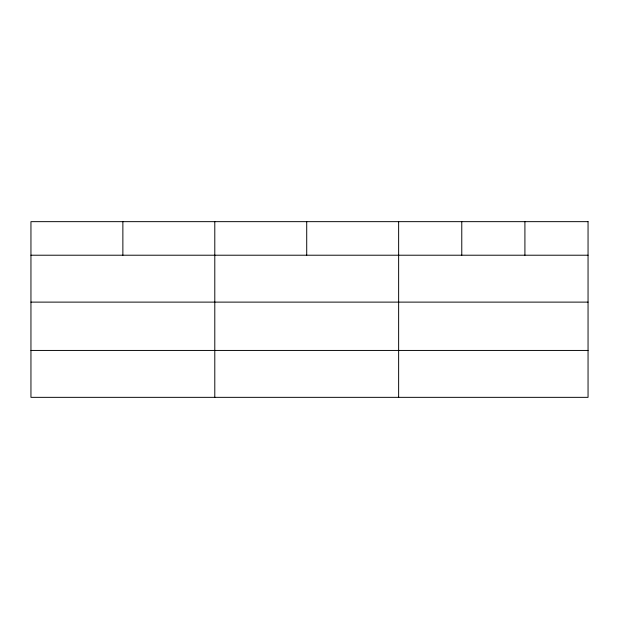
<?xml version="1.0" encoding="UTF-8"?>
<svg xmlns="http://www.w3.org/2000/svg" width="619" height="619" viewBox="0 0 619 619"><rect width="100%" height="100%" fill="white"/><g stroke="black" fill="none" stroke-linecap="round" stroke-linejoin="round"><path stroke-width="0.93" d="M30.95 255.214L588.05 255.214M30.95 302.118L588.05 302.118M30.95 350.439L588.05 350.439M524.912 221.656L524.912 255.214M461.774 221.656L461.774 255.214M398.636 221.656L398.636 397.344M306.714 221.656L306.714 255.214M214.793 221.656L214.793 397.344M122.872 221.656L122.872 255.214M588.05 221.656L30.95 221.656L30.95 397.344L588.05 397.344L588.05 221.656"/></g></svg>
